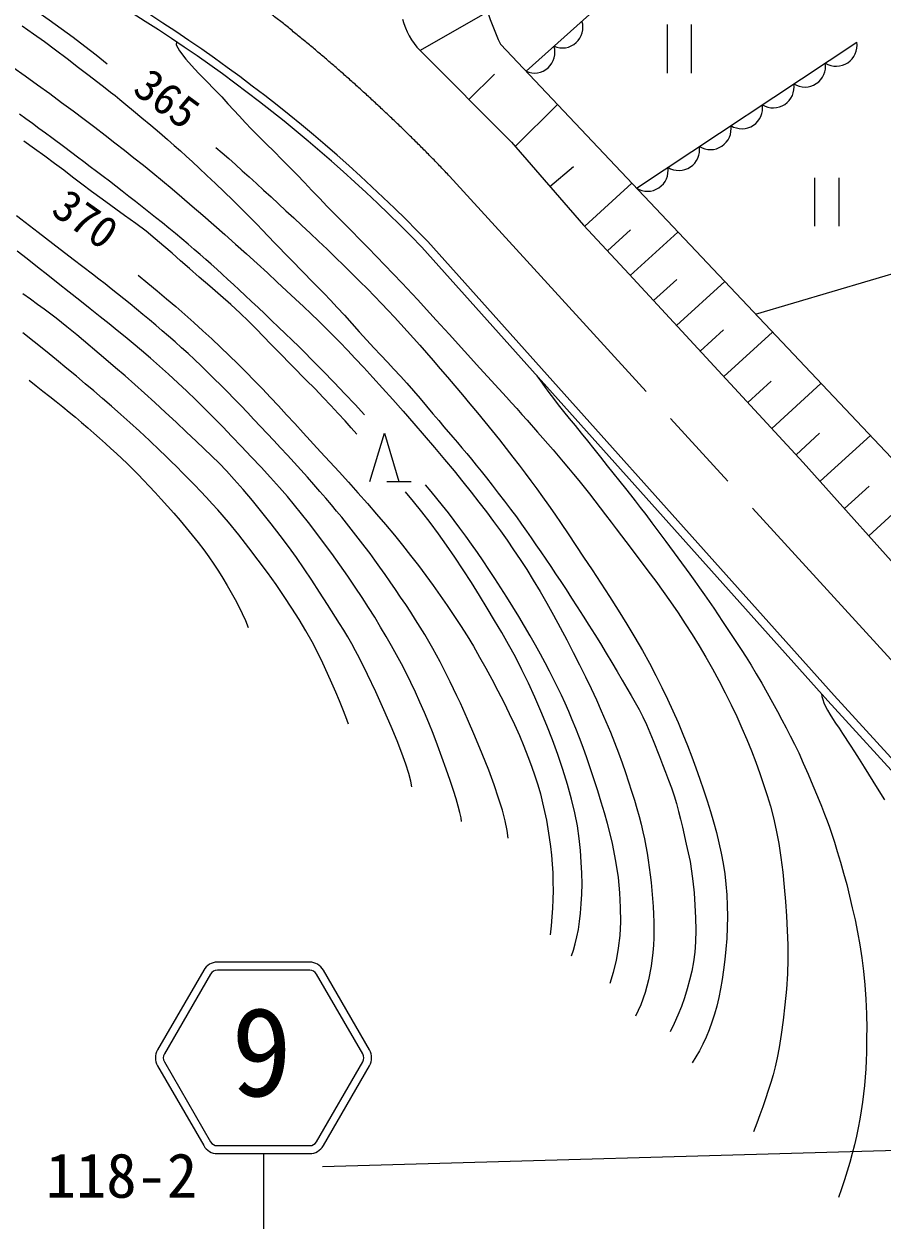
# Model space of a CAD drawing. Units: millimetres, scale not verified. Extents: x 40000 to 680000, y 20000 to 380000.
# Drawn here: x 119007 to 154329, y 246436 to 295699 of the extents above; entities that cross this region are included whole.
import ezdxf
from ezdxf.enums import TextEntityAlignment as Align

# ---------------------------------------------------------------- set-up
doc = ezdxf.new("R2010")
doc.units = ezdxf.units.MM
doc.header["$LTSCALE"] = 1000
doc.linetypes.add('CHAIN', pattern=[18.5, 12, -1.5, 3.5, -1.5])
for name, color, linetype, lineweight in [('M-BGD', 7, 'Continuous', 25), ('M-BMK', 2, 'CHAIN', 13), ('M-STR-STRC', 7, 'Continuous', 25)]:
    doc.layers.add(name, color=color, linetype=linetype, lineweight=lineweight)
doc.styles.add('ＭＳ ゴシック', font='')
doc.styles.get('ＭＳ ゴシック').set_extended_font_data('MS Gothic')

msp = doc.modelspace()

# ---------------------------------------------------------------- linework, layer by layer
at = {"layer": 'M-BGD'}
for p, q in [((139673, 293747), (147739, 300988)), ((138075, 296178), (135311, 294606)), ((145478, 295677), (145478, 293677)), ((146478, 295677), (146478, 293677)), ((138623, 294859), (155417, 277082)), ((144219, 288936), (153289, 294946)), ((137322, 292586), (138370, 293628)), ((139227, 290646), (140967, 292378)), ((140658, 289007), (141623, 289822)), ((151545, 289364), (151545, 287364)), ((152545, 289364), (152545, 287364)), ((142089, 287367), (144029, 289137)), ((143027, 286352), (143981, 287222)), ((135632, 286737), (152351, 268043)), ((143966, 285338), (145927, 287127)), ((149118, 283749), (159646, 286860)), ((135386, 286507), (152101, 267818)), ((144919, 284305), (145877, 285179)), ((145873, 283274), (147857, 285084)), ((146843, 282224), (147805, 283103)), ((147813, 281175), (149820, 283007)), ((148799, 280109), (149766, 280991)), ((149785, 279042), (151815, 280894)), ((150788, 277957), (151760, 278845)), ((151777, 276861), (153849, 278751)), ((133944, 276849), (134944, 276849)), ((152778, 275741), (153795, 276668)), ((153779, 274620), (155939, 276590)), ((152351, 268043), (161814, 257660)), ((152101, 267818), (161566, 257433))]:
    msp.add_line(p, q, dxfattribs=at)
for points in [[(118480, 296920), (119012, 296572), (119539, 296222), (120050, 295868), (120545, 295511), (121033, 295151), (121512, 294789), (121978, 294423), (122430, 294055)], [(118934, 295619), (119396, 295297), (119850, 294972), (120312, 294630), (120790, 294270), (121259, 293911), (121693, 293577), (122354, 293065), (122572, 292895), (122759, 292745), (122957, 292584), (123204, 292381), (123516, 292123), (123867, 291831), (124234, 291524), (124591, 291221), (124917, 290941), (125197, 290696), (125449, 290472), (125690, 290252), (125941, 290021), (126220, 289761), (126542, 289458), (126894, 289124), (127255, 288779), (127601, 288444), (127911, 288141), (128170, 287883), (128394, 287655), (128604, 287438), (128819, 287213), (129063, 286961), (129341, 286674), (130553, 285421), (130829, 285137), (131096, 284865), (131360, 284596), (131628, 284319), (131906, 284025), (132199, 283705), (132503, 283366), (132811, 283020), (133116, 282679), (133410, 282355), (133692, 282052), (133967, 281762), (134237, 281478), (134504, 281194), (134770, 280901), (135041, 280592), (135315, 280271), (135584, 279951), (135842, 279643), (136080, 279361), (136293, 279111), (136668, 278675), (136848, 278463), (137037, 278238), (137232, 278003), (137426, 277768), (137624, 277527), (137828, 277273), (138045, 277000), (138281, 276700), (138532, 276376), (138789, 276042), (139040, 275711), (139276, 275395), (139491, 275098), (139694, 274813), (139889, 274531), (140084, 274248), (140284, 273955), (140487, 273656), (140689, 273356), (140894, 273049), (141103, 272732), (141320, 272401), (141548, 272051), (141784, 271686), (142025, 271312), (142265, 270934), (142500, 270558), (142734, 270178), (142969, 269789), (143200, 269402), (143423, 269026), (143630, 268672), (143822, 268348), (144001, 268047), (144170, 267756), (144331, 267465), (144487, 267161), (144635, 266842), (144774, 266515), (144907, 266185), (145163, 265527), (145292, 265202), (145419, 264879), (145543, 264556), (145660, 264232), (145768, 263908), (145866, 263586), (145954, 263267), (146037, 262946), (146115, 262617), (146272, 261922), (146351, 261567), (146425, 261198), (146492, 260808), (146545, 260388), (146590, 259920), (146628, 259409), (146654, 258883), (146665, 258370), (146653, 257898), (146619, 257471), (146565, 257072), (146494, 256692), (146407, 256323), (146308, 255954), (146195, 255588), (146068, 255231), (145926, 254880), (145771, 254534), (145602, 254191)], [(125287, 294961), (125277, 294835), (125416, 294589), (125676, 294250), (125905, 293989), (126199, 293676), (126525, 293339), (126853, 293001), (127149, 292691), (127406, 292414), (127876, 291898), (128117, 291638), (128380, 291360), (128672, 291064), (128982, 290755), (129303, 290438), (129625, 290118), (129942, 289798), (130250, 289481), (130554, 289162), (130859, 288841), (131169, 288516), (131487, 288186), (131814, 287853), (132148, 287516), (132488, 287175), (132833, 286827), (133181, 286471), (133524, 286119), (133862, 285770), (134209, 285408), (134580, 285017), (134992, 284577), (135218, 284332), (135460, 284070), (135713, 283792), (135975, 283505), (136511, 282915), (137773, 281525), (138869, 280323), (139082, 280089), (139293, 279854), (139506, 279616), (139720, 279374), (140149, 278887), (140362, 278644), (140574, 278401), (140786, 278156), (140997, 277910), (141209, 277661), (141421, 277408), (141634, 277152), (141847, 276890), (142063, 276621), (142284, 276342), (142506, 276056), (142730, 275766), (142952, 275475), (143173, 275185), (143388, 274899), (143996, 274094), (144694, 273174), (145012, 272749), (145320, 272327), (145626, 271892), (145930, 271445), (146226, 270998), (146515, 270548), (146797, 270091), (147073, 269625), (147344, 269144), (147610, 268652), (147869, 268155), (148115, 267660), (148346, 267174), (148562, 266698), (148763, 266228), (148952, 265762), (149129, 265297), (149297, 264831), (149455, 264374), (149603, 263927), (149739, 263476), (149864, 263005), (149977, 262499), (150076, 261949), (150164, 261366), (150240, 260762), (150303, 260153), (150355, 259552), (150396, 258958), (150426, 258364), (150444, 257768), (150446, 257171), (150430, 256572), (150391, 255950), (150332, 255306), (150258, 254670), (150177, 254074), (150095, 253549), (150015, 253114), (149930, 252747), (149840, 252422), (149744, 252108), (149642, 251778), (149533, 251436), (149419, 251100), (149298, 250764), (149171, 250424), (149037, 250073)], [(135311, 294606), (139075, 290825), (142046, 287414), (143917, 285390), (151088, 277632), (155873, 272277)], [(118553, 293921), (119061, 293557), (119567, 293192), (120067, 292829), (120558, 292469), (121033, 292117), (121490, 291773), (121926, 291442), (122345, 291120), (122751, 290806), (123147, 290496), (123537, 290187), (123924, 289876), (124312, 289562), (124704, 289239), (125103, 288907), (125513, 288561), (125937, 288198), (126374, 287820), (126820, 287430), (127270, 287032), (127720, 286630), (128165, 286229), (128602, 285832), (129027, 285443), (129434, 285067), (129820, 284707), (130180, 284370), (130513, 284055), (130827, 283757), (131128, 283468), (131422, 283181), (131714, 282890), (132011, 282589), (132320, 282269), (132645, 281924), (132994, 281549), (133371, 281138), (133771, 280695), (134189, 280228), (134618, 279744), (135052, 279248), (135485, 278748), (135909, 278250), (136320, 277761), (136711, 277288), (137075, 276836), (137415, 276408), (137736, 275998), (138041, 275600), (138335, 275211), (138618, 274825), (138893, 274438), (139164, 274046), (139433, 273643), (139702, 273225), (139974, 272788), (140251, 272327), (140529, 271846), (140808, 271350), (141084, 270843), (141356, 270331), (141621, 269818), (141877, 269310), (142122, 268812), (142354, 268328), (142570, 267864), (142773, 267414), (142964, 266971), (143145, 266534), (143315, 266105), (143475, 265685), (143625, 265273), (143766, 264872), (143898, 264481), (144021, 264102), (144136, 263735), (144241, 263385), (144333, 263053), (144415, 262736), (144488, 262431), (144552, 262134), (144609, 261842), (144659, 261551), (144705, 261258), (144747, 260959), (144786, 260651), (144822, 260334), (144856, 260011), (144885, 259685), (144909, 259356), (144927, 259029), (144938, 258703), (144941, 258382), (144936, 258066), (144922, 257759), (144897, 257462), (144822, 256889), (144714, 256336), (144573, 255806), (144397, 255302), (144185, 254828)], [(133022, 279597), (132636, 280022), (132220, 280468), (131777, 280932), (131313, 281410), (130830, 281897), (130579, 282148), (130316, 282408), (130044, 282674), (129766, 282943), (129485, 283215), (129203, 283485), (128923, 283753), (128648, 284014), (128379, 284267), (128120, 284510), (127872, 284741), (127632, 284964), (127399, 285179), (127170, 285389), (126944, 285595), (126717, 285799), (126488, 286002), (126255, 286206), (126015, 286414), (125767, 286626), (125510, 286842), (125246, 287061), (124978, 287281), (124705, 287502), (124429, 287724), (124152, 287944), (123875, 288164), (123600, 288381), (123326, 288596), (123057, 288807), (122791, 289014), (122526, 289218), (122262, 289420), (122000, 289620), (121738, 289819), (121476, 290016), (121214, 290213), (120687, 290606), (120157, 291002), (119891, 291199), (119625, 291396), (119358, 291592), (119091, 291788), (118824, 291984)], [(132712, 278801), (132481, 279067), (132224, 279354), (131944, 279659), (131645, 279980), (131330, 280312), (130988, 280666), (130616, 281044), (129495, 282176), (129170, 282511), (128868, 282829), (128569, 283140), (128257, 283456), (127911, 283788), (127520, 284146), (127095, 284521), (126657, 284901), (126224, 285273), (125817, 285624), (125447, 285948), (125103, 286254), (124764, 286550), (124413, 286848), (124032, 287157), (123607, 287481), (123151, 287814), (122221, 288480), (121786, 288798), (121387, 289099), (121011, 289388), (120643, 289671), (120269, 289957), (119872, 290252), (119444, 290560), (118997, 290876)], [(126912, 290609), (127170, 290384), (127437, 290150), (127711, 289906), (127992, 289655), (128281, 289396), (128574, 289130), (128873, 288858), (129177, 288579), (129484, 288295), (129794, 288006), (130114, 287708), (130445, 287397), (130786, 287076), (131133, 286748), (131482, 286416), (131830, 286082), (132174, 285749), (132510, 285420), (132836, 285097), (133147, 284783), (133442, 284480), (133724, 284187), (133996, 283900), (134260, 283617), (134520, 283335), (134778, 283051), (135038, 282761), (135301, 282465), (135571, 282157), (135851, 281836), (136142, 281500), (136441, 281152), (136747, 280794), (137056, 280428), (137367, 280058), (137677, 279684), (137984, 279310), (138286, 278938), (138580, 278570), (138863, 278208), (139133, 277861), (139389, 277527), (139635, 277203), (139876, 276881), (140114, 276557), (140353, 276225), (140599, 275878), (140853, 275511), (141121, 275118), (141406, 274694), (142044, 273737), (142391, 273213), (142748, 272669), (143109, 272111), (143467, 271548), (143817, 270985), (144152, 270430), (144466, 269889), (144753, 269371), (145016, 268870), (145265, 268375), (145500, 267886), (145722, 267403), (145932, 266924), (146130, 266451), (146318, 265983), (146496, 265518), (146666, 265058), (146827, 264601), (146981, 264150), (147127, 263706), (147264, 263268), (147391, 262835), (147508, 262405), (147613, 261978), (147706, 261551), (147786, 261125), (147851, 260697), (147902, 260267), (147937, 259830), (147956, 259385), (147961, 258935), (147953, 258484), (147933, 258036), (147901, 257594), (147859, 257162), (147808, 256744), (147749, 256344), (147682, 255965), (147608, 255602), (147523, 255251), (147429, 254911), (147325, 254583), (147211, 254269), (147089, 253968), (146957, 253682), (146817, 253410), (146668, 253155), (146511, 252917)], [(138936, 262164), (138897, 262486), (138817, 262875), (138699, 263321), (138547, 263818), (138364, 264356), (138139, 264963), (137870, 265644), (137573, 266359), (137268, 267066), (136972, 267724), (136830, 268028), (136692, 268321), (136555, 268605), (136418, 268884), (136279, 269158), (136136, 269431), (135989, 269704), (135835, 269981), (135674, 270263), (135503, 270553), (135322, 270851), (135130, 271157), (134930, 271468), (134723, 271782), (134512, 272097), (134298, 272411), (134083, 272721), (133870, 273025), (133658, 273322), (133452, 273608), (133252, 273882), (133057, 274145), (132865, 274400), (132674, 274648), (132482, 274893), (132287, 275138), (132087, 275385), (131879, 275637), (131662, 275897), (131433, 276167), (131192, 276447), (130939, 276736), (130677, 277032), (130407, 277331), (130132, 277634), (129854, 277938), (129574, 278240), (129295, 278540), (129018, 278836), (128745, 279125), (128474, 279410), (128203, 279695), (127930, 279979), (127658, 280260), (127385, 280540), (127113, 280816), (126841, 281087), (126569, 281355), (126299, 281616), (126030, 281872), (125762, 282121), (125495, 282364), (125229, 282601), (124963, 282834), (124698, 283063), (124434, 283289), (124170, 283511), (123906, 283731), (123642, 283950), (123379, 284167), (123118, 284380), (122859, 284588), (122602, 284792), (122345, 284992), (122089, 285191), (121831, 285390), (121039, 285997), (120194, 286648), (119596, 287107), (118697, 287794)], [(137023, 262847), (137000, 263003), (136952, 263216), (136882, 263479), (136792, 263787), (136683, 264132), (136549, 264536), (136389, 265003), (136212, 265502), (136029, 266001), (135848, 266471), (135671, 266911), (135490, 267342), (135306, 267764), (135118, 268176), (134927, 268580), (134735, 268969), (134543, 269343), (134346, 269711), (134139, 270082), (133919, 270466), (133687, 270861), (133445, 271261), (133192, 271668), (132925, 272083), (132644, 272508), (132339, 272953), (132012, 273417), (131676, 273885), (131341, 274341), (131019, 274770), (130719, 275161), (130434, 275524), (130150, 275875), (129852, 276232), (129526, 276610), (129162, 277017), (128771, 277442), (128366, 277874), (127960, 278300), (127568, 278709), (127190, 279099), (126819, 279479), (126450, 279850), (126082, 280213), (125712, 280570), (125338, 280922), (124960, 281268), (124584, 281606), (124213, 281934), (123850, 282248), (123506, 282539), (123177, 282810), (122850, 283073), (122510, 283344), (122142, 283638), (121739, 283962), (121310, 284305), (120867, 284658), (120423, 285010), (119992, 285350), (119568, 285684), (119143, 286018), (118724, 286345)], [(123714, 285350), (124108, 285028), (124498, 284705), (124881, 284381), (125260, 284055), (125635, 283727), (126005, 283396), (126372, 283063), (126736, 282727), (127096, 282388), (127454, 282046), (127807, 281703), (128151, 281360), (128489, 281016), (128823, 280670), (129155, 280320), (129487, 279966), (129821, 279605), (130159, 279238), (130503, 278861), (131219, 278078), (131595, 277667), (131979, 277247), (132367, 276820), (132756, 276387), (133143, 275951), (133524, 275514), (133896, 275080), (134254, 274649), (134596, 274225), (134924, 273807), (135242, 273393), (135551, 272982), (135852, 272573), (136144, 272164), (136430, 271753), (136708, 271339), (136980, 270921), (137246, 270498), (137506, 270067), (137764, 269625), (138019, 269170), (138271, 268707), (138516, 268239), (138754, 267770), (138982, 267303), (139198, 266841), (139400, 266390), (139586, 265951), (139754, 265529), (139904, 265125), (140039, 264734), (140158, 264355), (140264, 263985), (140357, 263621), (140439, 263262), (140512, 262906), (140575, 262549), (140630, 262189), (140679, 261825), (140720, 261459), (140750, 261095), (140772, 260732), (140784, 260369), (140786, 260007), (140780, 259645), (140765, 259283), (140742, 258919), (140710, 258554), (140671, 258187)], [(134970, 264283), (134935, 264512), (134853, 264826), (134728, 265214), (134564, 265667), (134365, 266173), (134118, 266767), (133820, 267456), (133491, 268189), (133152, 268912), (132821, 269573), (132661, 269875), (132498, 270168), (132334, 270453), (132169, 270731), (132003, 271003), (131837, 271270), (131670, 271532), (131504, 271790), (131175, 272299), (130854, 272791), (130538, 273262), (130222, 273719), (129896, 274173), (129556, 274631), (129190, 275107), (128804, 275592), (128412, 276072), (128028, 276527), (127666, 276942), (127340, 277298), (127039, 277606), (126744, 277894), (126090, 278518), (125699, 278892), (125277, 279291), (124838, 279702), (124398, 280108), (123974, 280494), (123569, 280855), (123173, 281203), (122780, 281542), (122383, 281880), (121179, 282890), (120772, 283224), (120332, 283574), (119839, 283949), (119565, 284150), (119272, 284362), (118964, 284581)], [(132366, 266866), (132259, 267163), (132138, 267480), (132003, 267818), (131852, 268175), (131686, 268550), (131505, 268947), (131311, 269366), (131100, 269803), (130870, 270250), (130617, 270704), (130340, 271165), (130041, 271636), (129722, 272117), (129385, 272606), (129030, 273101), (128655, 273608), (128261, 274128), (127849, 274653), (127422, 275175), (126984, 275687), (126757, 275940), (126522, 276196), (126280, 276452), (126035, 276707), (125787, 276960), (125540, 277209), (125295, 277453), (125055, 277690), (124822, 277919), (124598, 278137), (124172, 278546), (123766, 278922), (123373, 279277), (122989, 279618), (122608, 279955), (122239, 280278), (121885, 280583), (121534, 280882), (121170, 281187), (120779, 281510), (120352, 281861), (119899, 282230), (119433, 282606), (118968, 282974)], [(119221, 281022), (119508, 280800), (119790, 280579), (120067, 280361), (120338, 280144), (120605, 279928), (120867, 279712), (121126, 279497), (121381, 279282), (121632, 279065), (121881, 278848), (122124, 278633), (122359, 278423), (122588, 278216), (122813, 278009), (123036, 277801), (123257, 277589), (123479, 277372), (123703, 277146), (123931, 276910), (124164, 276662), (124407, 276400), (124658, 276125), (124914, 275841), (125174, 275548), (125433, 275249), (125688, 274947), (125938, 274644), (126178, 274341), (126406, 274041), (126618, 273747), (126818, 273455), (127012, 273162), (127198, 272869), (127375, 272576), (127544, 272283), (127704, 271991), (127854, 271700), (127993, 271411), (128121, 271124), (128237, 270840)], [(140124, 281210), (140271, 280993), (140433, 280764), (140609, 280524), (140799, 280272), (141001, 280010), (141218, 279736), (141451, 279450), (141696, 279154), (141948, 278848), (142203, 278535), (142466, 278205), (142742, 277858), (143019, 277506), (143766, 276559), (143970, 276301), (144168, 276051), (144373, 275787), (144599, 275490), (144857, 275147), (145136, 274770), (145423, 274381), (146410, 273032), (146618, 272747), (146819, 272468), (147018, 272187), (147212, 271907), (147398, 271634), (147581, 271363), (147765, 271088), (147953, 270805), (148146, 270517), (148340, 270229), (148536, 269933), (148735, 269623), (148939, 269293), (149153, 268933), (149374, 268546), (149597, 268149), (149814, 267755), (150019, 267379), (150207, 267032), (150382, 266705), (150551, 266380), (150721, 266042), (150897, 265673), (151087, 265255), (151287, 264799), (151485, 264332), (151671, 263885), (151833, 263485), (151964, 263155), (152070, 262877), (152165, 262615), (152259, 262335), (152365, 262002), (152487, 261610), (152615, 261181), (152745, 260726), (152873, 260255), (152992, 259778), (153105, 259296), (153216, 258803), (153321, 258296), (153416, 257775), (153495, 257238), (153562, 256685), (153618, 256118), (153661, 255535), (153689, 254935), (153697, 254315), (153695, 253997), (153691, 253672), (153684, 253342), (153672, 253007), (153656, 252668), (153635, 252326), (153606, 251981), (153571, 251635), (153527, 251287), (153474, 250940), (153413, 250591), (153345, 250240), (153270, 249886), (153188, 249531), (153099, 249173), (153002, 248814), (152898, 248453), (152786, 248091), (152666, 247727), (152538, 247363)], [(133244, 276849), (133844, 278849), (134444, 276849)], [(141541, 257325), (141626, 257558), (141702, 257814), (141770, 258096), (141828, 258401), (141876, 258729), (141916, 259082), (141949, 259461), (141970, 259862), (141978, 260284), (141969, 260724), (141947, 261181), (141915, 261657), (141865, 262152), (141792, 262669), (141688, 263207), (141549, 263776), (141379, 264376), (141186, 264992), (140977, 265609), (140759, 266211), (140532, 266802), (140289, 267393), (140035, 267978), (139772, 268550), (139505, 269104), (139234, 269633), (138957, 270142), (138673, 270640), (138380, 271136), (138076, 271641), (137757, 272162), (137426, 272692), (137086, 273220), (136744, 273736), (136404, 274230), (136066, 274703), (135726, 275162), (135386, 275605), (135046, 276030), (134707, 276435)], [(143132, 256194), (143279, 256648), (143397, 257126), (143486, 257629), (143544, 258160), (143570, 258720), (143568, 259303), (143539, 259908), (143476, 260544), (143375, 261222), (143230, 261951), (143136, 262345), (143027, 262764), (142904, 263202), (142771, 263653), (142628, 264111), (142480, 264571), (142327, 265026), (142173, 265469), (142020, 265896), (141869, 266299), (141722, 266679), (141576, 267040), (141430, 267388), (141282, 267725), (141130, 268056), (140973, 268384), (140810, 268714), (140639, 269048), (140458, 269392), (140266, 269749), (140061, 270120), (139843, 270503), (139615, 270894), (139379, 271290), (139136, 271688), (138890, 272084), (138642, 272475), (138394, 272858), (138149, 273230), (137910, 273587), (137673, 273932), (137434, 274272), (137195, 274606), (136956, 274933), (136716, 275252), (136478, 275563), (136240, 275866), (136004, 276158), (135769, 276441), (135537, 276712)], [(151838, 268113), (151855, 267999), (151888, 267874), (151938, 267740), (152003, 267594), (152082, 267437), (152179, 267270), (152292, 267094), (152419, 266906), (152558, 266701), (152706, 266477), (153018, 265991), (153190, 265722), (153380, 265423), (153593, 265085), (154132, 264223), (154431, 263743)]]:
    msp.add_lwpolyline(points, dxfattribs=at)
for centre, radius, start, end in [((89780, 242288), 63524, 44.11548, 62.60612), ((89780, 242288), 63860, 44.10939, 62.60393), ((149021, 299784), 11505, 187.6972, 205.3488), ((137409, 296620), 2908, 194.3178, 223.832), ((141168, 295559), 849, 246.2074, 17.6286), ((140016, 294525), 849, 246.2074, 17.6286), ((152446, 294812), 854, 238.0219, 9.0386), ((151150, 293953), 854, 238.0219, 9.0386), ((149854, 293095), 854, 238.0219, 9.0386), ((148559, 292236), 854, 238.0219, 9.0386), ((147263, 291377), 854, 238.0219, 9.0386), ((145967, 290519), 854, 238.0219, 9.0386), ((144671, 289660), 854, 238.0219, 9.0386)]:
    msp.add_arc(centre, radius, start, end, dxfattribs=at)
at = {"layer": 'M-BMK'}
msp.add_line((136529, 289428), (160228, 263447), dxfattribs=at)
msp.add_arc((87002, 242341), 68339, 43.5532, 71.80918, dxfattribs=at)
at = {"layer": 'M-STR-STRC'}
for p, q in [((126407, 256732), (124507, 253442)), ((130769, 257057), (126970, 257057)), ((130769, 256732), (126970, 256732)), ((133232, 253442), (131332, 256732)), ((126688, 256569), (124789, 253279)), ((132950, 253279), (131051, 256569)), ((124507, 252792), (126407, 249501)), ((124789, 252954), (126688, 249664)), ((131051, 249664), (132950, 252954)), ((131332, 249501), (133232, 252792)), ((126970, 249501), (130769, 249501)), ((169112, 249701), (131299, 248631)), ((126970, 249176), (130769, 249176)), ((128869, 249176), (128869, 245112))]:
    msp.add_line(p, q, dxfattribs=at)
for centre, radius, start, end in [((126970, 256407), 650, 90, 150), ((126970, 256407), 325, 90, 150), ((130769, 256407), 650, 30, 90), ((130769, 256407), 325, 30, 90), ((125070, 253117), 650, 150, 210), ((125070, 253117), 325, 150, 210), ((132669, 253117), 325, 330, 30), ((132669, 253117), 650, 330, 30), ((126970, 249826), 650, 210, 270), ((126970, 249826), 325, 210, 270), ((130769, 249826), 325, 270, 330), ((130769, 249826), 650, 270, 330)]:
    msp.add_arc(centre, radius, start, end, dxfattribs=at)

# ---------------------------------------------------------------- texts
at = {"layer": 'M-BGD', "style": 'ＭＳ ゴシック'}
for s, rotation, p in [('365', 323.609, (123189, 292575)), ('370', 324.709, (119837, 287583))]:
    msp.add_text(s, height=1320, rotation=rotation, dxfattribs=at).set_placement(p, align=Align.BOTTOM_LEFT)
at = {"layer": 'M-STR-STRC', "style": 'ＭＳ ゴシック'}
for s, height, p in [('9', 3666, (127542, 250436)), ('118-2', 1833, (119904, 246807))]:
    msp.add_text(s, height=height, dxfattribs=at).set_placement(p, align=Align.BOTTOM_LEFT)

doc.saveas('drawing.dxf')
